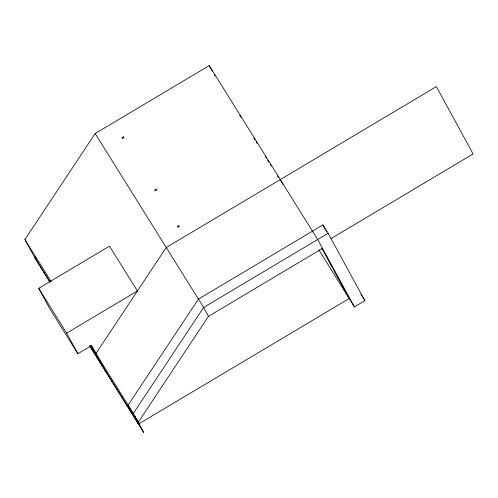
<?xml version="1.0" encoding="UTF-8"?>
<svg xmlns="http://www.w3.org/2000/svg" width="498" height="498" viewBox="0 0 498 498"><rect width="100%" height="100%" fill="white"/><g stroke="black" fill="none" stroke-linecap="round" stroke-linejoin="round"><path stroke-width="0.75" d="M50.037 282.223L35.227 258.474L24.9 239.532L95.174 133.539L209.235 65.599L317.68 239.526L354.408 306.886L364.866 300.655L328.138 233.294L322.934 224.947L198.416 299.117L128.142 405.111L138.475 424.059L349.204 298.539L321.752 248.191M95.965 353.505L166.239 247.512L436.373 86.615L473.1 153.975L331.033 238.592M89.864 346.098L143.673 432.401L133.346 413.458L203.62 307.459L328.138 233.294M138.475 424.059L132.978 414.019L138.183 422.36L208.463 316.348L322.523 248.409M77.881 353.748L49.937 308.934L38.701 288.33L109.479 246.174L137.417 290.988L66.645 333.143L77.881 353.748L91.632 345.556L106.298 372.454M136.427 418.893L138.481 422.192L137.709 422.653L89.995 346.129M35.626 257.229L34.462 257.074L50.093 282.142M35.227 258.474L36.391 258.636M360.863 294.237L362.065 296.161M362.861 297.443L364.866 300.655M214.289 74.594L215.111 75.908M239.762 115.436L240.995 117.416M253.725 137.84L254.957 139.814M256.19 141.793L257.422 143.766M265.229 156.285L266.461 158.264M267.694 160.238L268.926 162.217M270.159 164.191L271.391 166.17M277.554 176.049L278.376 177.369M318.764 249.722L354.408 306.886M95.174 133.539L203.62 307.459L208.463 316.348M24.9 239.532L51.188 281.687M90.86 345.463L133.346 413.458M133.545 414.274L135.599 417.573M90.586 345.556L91.931 347.716M93.17 349.696L94.402 351.675M135.954 418.32L139.247 423.599L138.481 422.192M138.195 422.341L132.991 414L143.673 432.401M89.877 345.643L100.982 363.459L93.331 349.422M38.701 288.33L66.645 333.143M322.934 224.947L325.163 229.03M325.904 230.393L326.644 231.751M312.476 231.178L312.781 231.732M280.299 179.573L282.895 184.335M209.235 65.599L212.204 71.04M198.416 299.117L198.721 299.672M123.448 136.807L121.935 137.709L122.427 138.494L123.94 137.591L123.448 136.807M156.111 189.19L154.598 190.093L155.09 190.877L156.602 189.975L156.111 189.19M178.813 225.6L177.294 226.503L177.786 227.287L179.305 226.385L178.813 225.6"/></g></svg>
